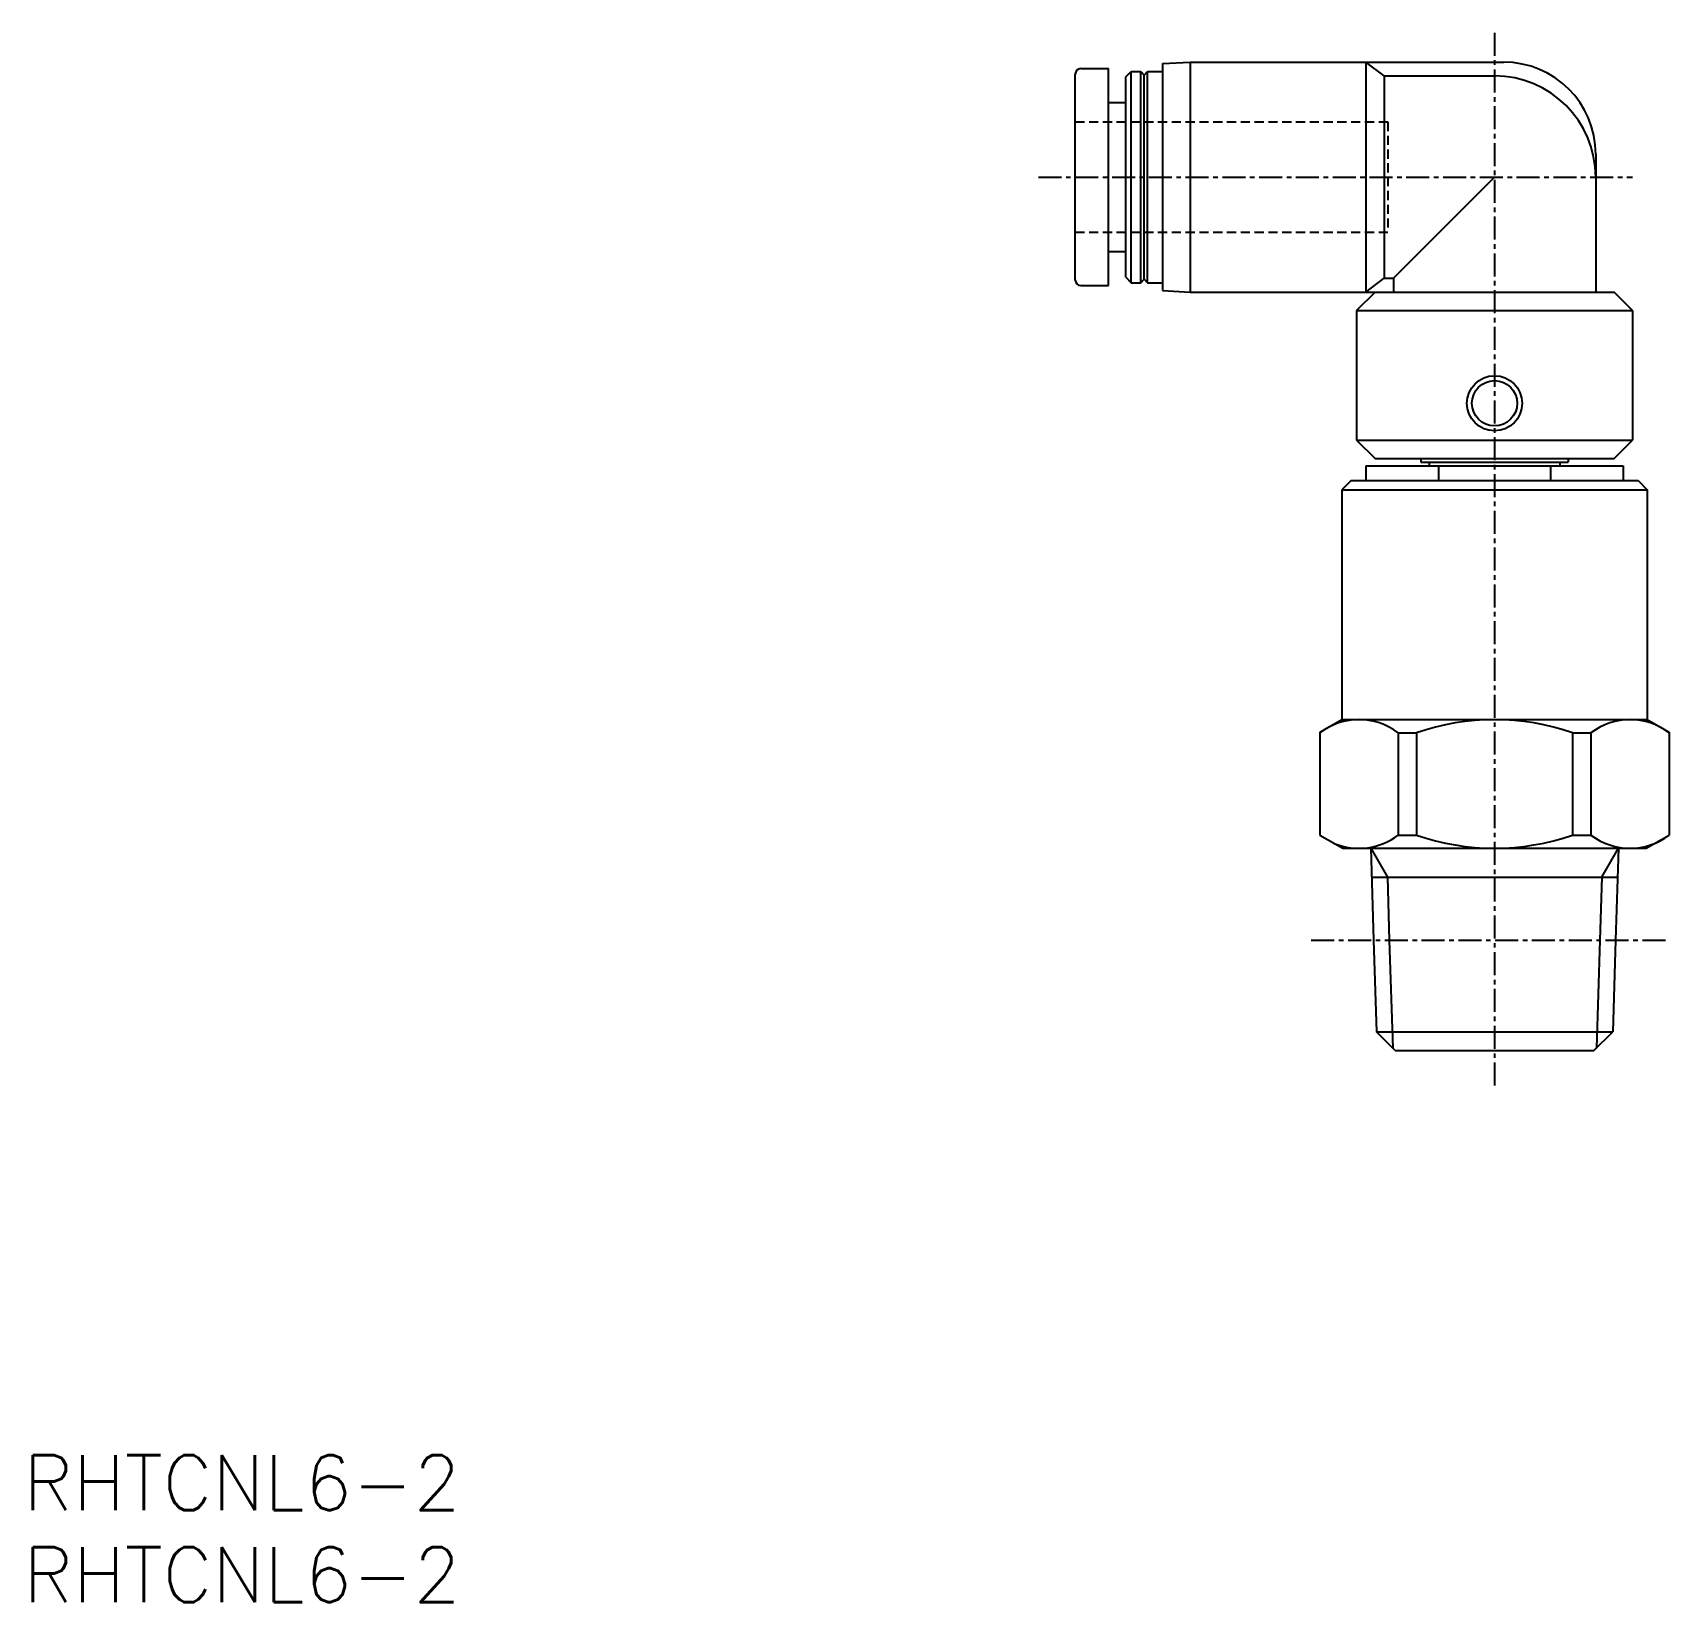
# Model space of a CAD drawing. Extents: x 0.5 to 89.5, y 0 to 85.3.
import ezdxf

# ---------------------------------------------------------------- set-up
doc = ezdxf.new("R2010")
doc.units = 0
doc.linetypes.add('CENTER', pattern=[2, 1.25, -0.25, 0.25, -0.25])
doc.linetypes.add('DASHED', pattern=[0.75, 0.5, -0.25])
doc.layers.get('0').update_dxf_attribs({"linetype": 'CONTINUOUS'})
doc.layers.add('CENTER', color=1, linetype='CENTER')
doc.styles.get("Standard").update_dxf_attribs({"font": 'txt.shx'})

# ---------------------------------------------------------------- blocks, each defined once
blk = doc.blocks.new('*U9')
at = {"color": 7, "linetype": 'CONTINUOUS'}
blk.add_text('RHTCNL6-2', height=3, dxfattribs=at).set_placement((0, 0))
blk = doc.blocks.new('*U10')
at = {"color": 7, "linetype": 'CONTINUOUS'}
blk.add_text('RHTCNL6-2', height=3, dxfattribs=at).set_placement((0, 5))

msp = doc.modelspace()

# ---------------------------------------------------------------- linework, layer by layer
at = {"color": 7, "linetype": 'CONTINUOUS'}
for p, q in [((61.95, 83.671), (63.45, 83.75)), ((61.95, 83.671), (61.95, 71.329)), ((63.45, 83.75), (63.45, 71.25)), ((63.45, 83.75), (80.5, 83.75)), ((73, 83.75), (73, 71.25)), ((74, 83), (73, 83.75)), ((57.2, 71.9), (57.2, 83.1)), ((57.5, 83.4), (59, 83.4)), ((59, 71.6), (59, 83.4)), ((59.95, 82.95), (60.25, 83.25)), ((59.95, 72.05), (59.95, 82.95)), ((60.25, 83.25), (60.775, 83.25)), ((60.25, 71.75), (60.25, 83.25)), ((60.775, 83.25), (60.95, 83.05)), ((60.775, 71.75), (60.775, 83.25)), ((60.95, 83.05), (61.125, 83.25)), ((60.95, 71.95), (60.95, 83.05)), ((61.125, 83.25), (61.95, 83.25)), ((61.125, 71.75), (61.125, 83.25)), ((74, 83), (74, 72)), ((74, 83), (80, 83)), ((59, 81.55), (59.95, 81.55)), ((85.5, 78.75), (85.5, 71.25)), ((74.5, 72), (80, 77.5)), ((59, 73.45), (59.95, 73.45)), ((57.5, 71.6), (59, 71.6)), ((59.95, 72.05), (60.25, 71.75)), ((60.25, 71.75), (60.775, 71.75)), ((60.775, 71.75), (60.95, 71.95)), ((60.95, 71.95), (61.125, 71.75)), ((61.125, 71.75), (61.95, 71.75)), ((61.95, 71.329), (63.45, 71.25)), ((63.45, 71.25), (86.5, 71.25)), ((73.5, 71.25), (72.5, 70.25)), ((73, 71.25), (74, 72)), ((74, 72), (74.5, 72)), ((74.5, 72), (74.5, 71.25)), ((87.5, 70.25), (86.5, 71.25)), ((72.5, 70.25), (72.5, 63.2)), ((72.5, 70.25), (87.5, 70.25)), ((87.5, 70.25), (87.5, 63.2)), ((72.5, 63.2), (73.5, 62.2)), ((72.5, 63.2), (87.5, 63.2)), ((86.5, 62.2), (87.5, 63.2)), ((73, 61.8), (87, 61.8)), ((73, 61.8), (73, 61)), ((73.5, 62.2), (86.5, 62.2)), ((76, 62.2), (76, 62)), ((76, 62), (84, 62)), ((76.45, 62), (76.45, 61.8)), ((76.95, 61.8), (76.95, 61)), ((83.05, 61.8), (83.05, 61)), ((83.55, 62), (83.55, 61.8)), ((84, 62.2), (84, 62)), ((87, 61.8), (87, 61)), ((72.2, 61), (71.7, 60.5)), ((72.2, 61), (87.8, 61)), ((87.8, 61), (88.3, 60.5)), ((71.7, 60.5), (88.3, 60.5)), ((71.7, 60.5), (71.7, 48)), ((88.3, 60.5), (88.3, 48)), ((70.5, 47.307), (71.7, 48)), ((70.5, 47.307), (70.5, 41.722)), ((71.7, 48), (88.3, 48)), ((74.76, 47.278), (74.76, 41.722)), ((74.76, 47.278), (75.757, 47.278)), ((75.757, 47.278), (75.757, 41.722)), ((84.243, 47.278), (84.243, 41.722)), ((84.243, 47.278), (85.24, 47.278)), ((85.24, 47.278), (85.24, 41.722)), ((88.3, 48), (89.5, 47.307)), ((89.5, 47.307), (89.5, 41.722)), ((70.5, 41.722), (71.75, 41)), ((71.75, 41), (88.25, 41)), ((73.266, 41), (73.421, 36.01)), ((73.266, 41), (74.171, 39.433)), ((74.76, 41.722), (75.757, 41.722)), ((84.243, 41.722), (85.24, 41.722)), ((85.829, 39.433), (86.734, 41)), ((86.734, 41), (86.579, 36.01)), ((88.25, 41), (89.5, 41.722)), ((73.315, 39.433), (86.685, 39.433)), ((74.171, 39.433), (74.277, 36.01)), ((85.829, 39.433), (85.723, 36.01)), ((73.421, 36.01), (73.577, 31.023)), ((74.277, 36.01), (74.461, 30.139)), ((85.723, 36.01), (85.539, 30.139)), ((86.579, 36.01), (86.423, 31.023)), ((74.6, 30), (73.577, 31.023)), ((73.577, 31.023), (86.423, 31.023)), ((85.4, 30), (86.423, 31.023)), ((74.6, 30), (85.4, 30))]:
    msp.add_line(p, q, dxfattribs=at)
at = {"color": 3, "linetype": 'DASHED'}
for p, q in [((57.2, 80.5), (74.2, 80.5)), ((74.2, 80.5), (74.2, 74.5)), ((57.2, 74.5), (74.2, 74.5))]:
    msp.add_line(p, q, dxfattribs=at)
at = {"color": 1, "linetype": 'CENTER'}
msp.add_line((55.2, 77.5), (87.5, 77.5), dxfattribs=at)
at = {"color": 7, "linetype": 'CONTINUOUS'}
for radius in [1.5, 1.23]:
    msp.add_circle((80, 65.2), radius, dxfattribs=at)
for centre, radius, start, end in [((80.5, 78.75), 5, 360, 90), ((57.5, 83.1), 0.3, 90, 180), ((80, 77.5), 5.5, 0, 90), ((57.5, 71.9), 0.3, 180, 270), ((72.63, 44.496), 3.504, 52.56598, 127.43368), ((80, 35.168), 12.832, 70.69239, 109.30762), ((87.37, 44.496), 3.504, 52.56811, 127.43402), ((72.63, 44.504), 3.504, 247.4362, 307.43402), ((80, 53.832), 12.832, 250.69238, 289.30761), ((87.37, 44.504), 3.504, 232.56598, 307.43289)]:
    msp.add_arc(centre, radius, start, end, dxfattribs=at)
at = {"layer": 'CENTER', "color": 1, "linetype": 'CENTER'}
for p, q in [((80, 85.35), (80, 28)), ((70.036, 36.01), (89.301, 36.01))]:
    msp.add_line(p, q, dxfattribs=at)

# ---------------------------------------------------------------- block references
at = {"color": 7, "linetype": 'CONTINUOUS'}
for name in ['*U10', '*U9']:
    msp.add_blockref(name, (0, 0), dxfattribs=at)

doc.saveas('drawing.dxf')
